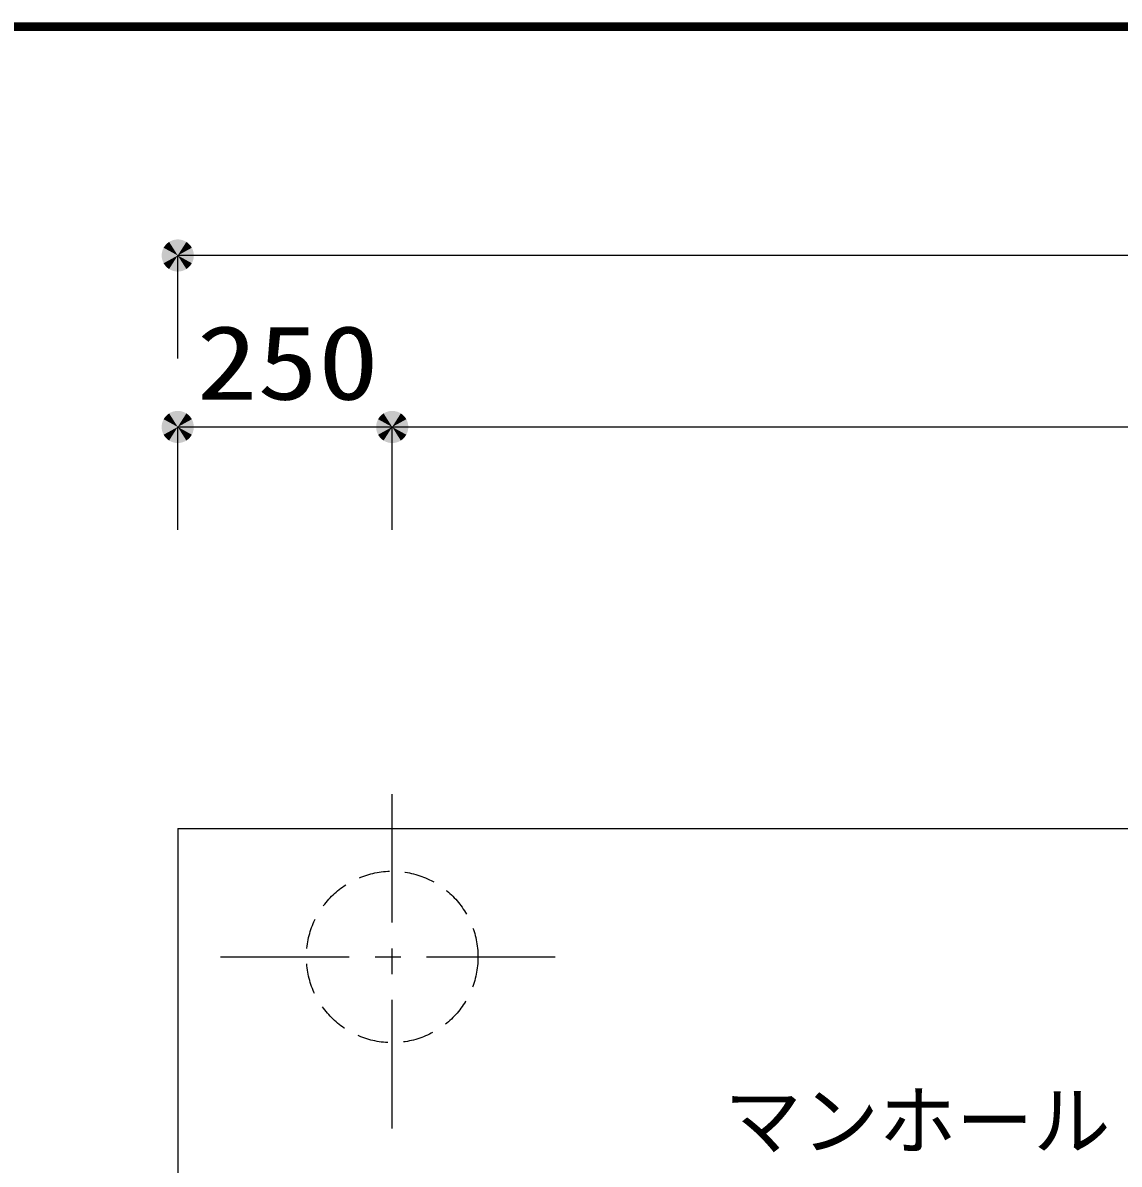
# Model space of a CAD drawing. Units: millimetres, scale not verified. Extents: x -8093 to 8093, y -5792 to 5792.
# Drawn here: x -6551 to -5273, y 4461 to 5792 of the extents above; entities that cross this region are included whole.
import ezdxf
from ezdxf.enums import TextEntityAlignment as Align

# ---------------------------------------------------------------- set-up
doc = ezdxf.new("R2010")
doc.units = ezdxf.units.MM
doc.header["$LTSCALE"] = 30
doc.linetypes.add('CHAIN1', pattern=[8, 5, -1, 1, -1])
doc.linetypes.add('DASHED1', pattern=[1.8, 1.2, -0.6])
for name, color, linetype, lineweight in [('0-0_Axis_waku', 7, 'Continuous', 25), ('0-1_00クル-フ-0躯体', 3, 'Continuous', 25), ('0-3_00クル-フ-1機器', 2, 'Continuous', 25), ('0-4_00クル-フ-6寸法', 132, 'Continuous', 25)]:
    doc.layers.add(name, color=color, linetype=linetype, lineweight=lineweight)
doc.styles.add('ＭＳ ゴシック', font='')
doc.styles.get('ＭＳ ゴシック').set_extended_font_data('MS Gothic')

msp = doc.modelspace()

# ---------------------------------------------------------------- linework, layer by layer
at = {"layer": '0-0_Axis_waku'}
for p, q in [((-8093.4, 5792.4), (8093.4, 5792.4)), ((-8092.8, 5791.8), (8092.8, 5791.8)), ((-8092.2, 5791.2), (8092.2, 5791.2)), ((-8091.6, 5790.6), (8091.6, 5790.6)), ((-8091, 5790), (8091, 5790)), ((-8090.4, 5789.4), (8090.4, 5789.4)), ((-8089.8, 5788.8), (8089.8, 5788.8)), ((-8089.2, 5788.2), (8089.2, 5788.2)), ((-8088.6, 5787.6), (8088.6, 5787.6)), ((-8088, 5787), (8088, 5787)), ((-8087.4, 5786.4), (8087.4, 5786.4)), ((-8086.8, 5785.8), (8086.8, 5785.8)), ((-8086.2, 5785.2), (8086.2, 5785.2)), ((-8085.6, 5784.6), (8085.6, 5784.6)), ((-8085, 5784), (8085, 5784))]:
    msp.add_line(p, q, dxfattribs=at)
at = {"layer": '0-3_00クル-フ-1機器', "linetype": 'CHAIN1'}
for p, q in [((-6120.41, 4502.94), (-6120.41, 4902.94)), ((-6320.41, 4702.94), (-5920.41, 4702.94))]:
    msp.add_line(p, q, dxfattribs=at)
at = {"layer": '0-3_00クル-フ-1機器'}
msp.add_line((-6370.41, 4852.94), (-6370.41, 2932.94), dxfattribs=at)
msp.add_lwpolyline([(-6370.41, 4852.94), (-3175.41, 4852.94), (-3175.41, 2932.94)], dxfattribs=at)
at = {"layer": '0-3_00クル-フ-1機器', "linetype": 'DASHED1'}
msp.add_circle((-6120.41, 4702.94), 100, dxfattribs=at)
at = {"layer": '0-4_00クル-フ-6寸法', "color": 4}
for p, q in [((-6370.41, 5401.06), (-6370.41, 5521.06)), ((-3175.41, 5521.06), (-6370.41, 5521.06)), ((-6370.41, 5201.06), (-6370.41, 5321.06)), ((-6370.41, 5321.06), (-6120.41, 5321.06)), ((-6120.41, 5201.06), (-6120.41, 5321.06)), ((-6120.41, 5201.06), (-6120.41, 5321.06)), ((-6120.41, 5321.06), (-4130.41, 5321.06))]:
    msp.add_line(p, q, dxfattribs=at)
at = {"layer": '0-4_00クル-フ-6寸法'}
for points in [[(-6370.41, 5521.06), (-6380.45, 5536.89), (-6378.39, 5538.02)], [(-6370.41, 5521.06), (-6378.39, 5538.02), (-6376.2, 5538.89)], [(-6370.41, 5521.06), (-6376.2, 5538.89), (-6373.92, 5539.47)], [(-6370.41, 5521.06), (-6373.92, 5539.47), (-6371.58, 5539.77)], [(-6370.41, 5521.06), (-6371.58, 5539.77), (-6369.23, 5539.77)], [(-6370.41, 5521.06), (-6369.23, 5539.77), (-6366.89, 5539.47)], [(-6370.41, 5521.06), (-6366.89, 5539.47), (-6364.61, 5538.89)], [(-6370.41, 5521.06), (-6364.61, 5538.89), (-6362.42, 5538.02)], [(-6370.41, 5521.06), (-6362.42, 5538.02), (-6360.36, 5536.89)], [(-6370.41, 5521.06), (-6389.01, 5523.41), (-6388.57, 5525.72)], [(-6370.41, 5521.06), (-6388.57, 5525.72), (-6387.84, 5527.96)], [(-6370.41, 5521.06), (-6387.84, 5527.96), (-6386.84, 5530.09)], [(-6370.41, 5521.06), (-6386.84, 5530.09), (-6385.58, 5532.08)], [(-6370.41, 5521.06), (-6385.58, 5532.08), (-6384.07, 5533.89)], [(-6370.41, 5521.06), (-6384.07, 5533.89), (-6382.36, 5535.5)], [(-6370.41, 5521.06), (-6382.36, 5535.5), (-6380.45, 5536.89)], [(-6370.41, 5521.06), (-6360.36, 5536.89), (-6358.45, 5535.5)], [(-6370.41, 5521.06), (-6358.45, 5535.5), (-6356.74, 5533.89)], [(-6370.41, 5521.06), (-6356.74, 5533.89), (-6355.24, 5532.08)], [(-6370.41, 5521.06), (-6355.24, 5532.08), (-6353.98, 5530.09)], [(-6370.41, 5521.06), (-6353.98, 5530.09), (-6352.97, 5527.96)], [(-6370.41, 5521.06), (-6352.97, 5527.96), (-6352.25, 5525.72)], [(-6370.41, 5521.06), (-6352.25, 5525.72), (-6351.8, 5523.41)], [(-6370.41, 5521.06), (-6389.16, 5521.06), (-6389.01, 5523.41)], [(-6370.41, 5521.06), (-6389.01, 5518.71), (-6389.16, 5521.06)], [(-6370.41, 5521.06), (-6388.57, 5516.39), (-6389.01, 5518.71)], [(-6370.41, 5521.06), (-6387.84, 5514.15), (-6388.57, 5516.39)], [(-6370.41, 5521.06), (-6386.84, 5512.02), (-6387.84, 5514.15)], [(-6370.41, 5521.06), (-6385.58, 5510.03), (-6386.84, 5512.02)], [(-6370.41, 5521.06), (-6384.07, 5508.22), (-6385.58, 5510.03)], [(-6370.41, 5521.06), (-6382.36, 5506.61), (-6384.07, 5508.22)], [(-6370.41, 5521.06), (-6380.45, 5505.22), (-6382.36, 5506.61)], [(-6370.41, 5521.06), (-6378.39, 5504.09), (-6380.45, 5505.22)], [(-6370.41, 5521.06), (-6376.2, 5503.22), (-6378.39, 5504.09)], [(-6370.41, 5521.06), (-6373.92, 5502.64), (-6376.2, 5503.22)], [(-6370.41, 5521.06), (-6371.58, 5502.34), (-6373.92, 5502.64)], [(-6370.41, 5521.06), (-6369.23, 5502.34), (-6371.58, 5502.34)], [(-6370.41, 5521.06), (-6351.8, 5523.41), (-6351.66, 5521.06)], [(-6370.41, 5521.06), (-6366.89, 5502.64), (-6369.23, 5502.34)], [(-6370.41, 5521.06), (-6364.61, 5503.22), (-6366.89, 5502.64)], [(-6370.41, 5521.06), (-6362.42, 5504.09), (-6364.61, 5503.22)], [(-6370.41, 5521.06), (-6360.36, 5505.22), (-6362.42, 5504.09)], [(-6370.41, 5521.06), (-6358.45, 5506.61), (-6360.36, 5505.22)], [(-6370.41, 5521.06), (-6356.74, 5508.22), (-6358.45, 5506.61)], [(-6370.41, 5521.06), (-6355.24, 5510.03), (-6356.74, 5508.22)], [(-6370.41, 5521.06), (-6353.98, 5512.02), (-6355.24, 5510.03)], [(-6370.41, 5521.06), (-6352.97, 5514.15), (-6353.98, 5512.02)], [(-6370.41, 5521.06), (-6352.25, 5516.39), (-6352.97, 5514.15)], [(-6370.41, 5521.06), (-6351.8, 5518.71), (-6352.25, 5516.39)], [(-6370.41, 5521.06), (-6351.66, 5521.06), (-6351.8, 5518.71)], [(-6370.41, 5321.06), (-6380.45, 5336.89), (-6378.39, 5338.02)], [(-6370.41, 5321.06), (-6378.39, 5338.02), (-6376.2, 5338.89)], [(-6370.41, 5321.06), (-6376.2, 5338.89), (-6373.92, 5339.47)], [(-6370.41, 5321.06), (-6373.92, 5339.47), (-6371.58, 5339.77)], [(-6370.41, 5321.06), (-6371.58, 5339.77), (-6369.23, 5339.77)], [(-6370.41, 5321.06), (-6369.23, 5339.77), (-6366.89, 5339.47)], [(-6370.41, 5321.06), (-6366.89, 5339.47), (-6364.61, 5338.89)], [(-6370.41, 5321.06), (-6364.61, 5338.89), (-6362.42, 5338.02)], [(-6370.41, 5321.06), (-6362.42, 5338.02), (-6360.36, 5336.89)], [(-6120.41, 5321.06), (-6130.45, 5336.89), (-6128.39, 5338.02)], [(-6120.41, 5321.06), (-6130.45, 5336.89), (-6128.39, 5338.02)], [(-6120.41, 5321.06), (-6128.39, 5338.02), (-6126.2, 5338.89)], [(-6120.41, 5321.06), (-6128.39, 5338.02), (-6126.2, 5338.89)], [(-6120.41, 5321.06), (-6126.2, 5338.89), (-6123.92, 5339.47)], [(-6120.41, 5321.06), (-6126.2, 5338.89), (-6123.92, 5339.47)], [(-6120.41, 5321.06), (-6123.92, 5339.47), (-6121.58, 5339.77)], [(-6120.41, 5321.06), (-6123.92, 5339.47), (-6121.58, 5339.77)], [(-6120.41, 5321.06), (-6121.58, 5339.77), (-6119.23, 5339.77)], [(-6120.41, 5321.06), (-6121.58, 5339.77), (-6119.23, 5339.77)], [(-6120.41, 5321.06), (-6119.23, 5339.77), (-6116.89, 5339.47)], [(-6120.41, 5321.06), (-6119.23, 5339.77), (-6116.89, 5339.47)], [(-6120.41, 5321.06), (-6116.89, 5339.47), (-6114.61, 5338.89)], [(-6120.41, 5321.06), (-6116.89, 5339.47), (-6114.61, 5338.89)], [(-6120.41, 5321.06), (-6114.61, 5338.89), (-6112.42, 5338.02)], [(-6120.41, 5321.06), (-6114.61, 5338.89), (-6112.42, 5338.02)], [(-6120.41, 5321.06), (-6112.42, 5338.02), (-6110.36, 5336.89)], [(-6120.41, 5321.06), (-6112.42, 5338.02), (-6110.36, 5336.89)], [(-6370.41, 5321.06), (-6389.01, 5323.41), (-6388.57, 5325.72)], [(-6370.41, 5321.06), (-6388.57, 5325.72), (-6387.84, 5327.96)], [(-6370.41, 5321.06), (-6387.84, 5327.96), (-6386.84, 5330.09)], [(-6370.41, 5321.06), (-6386.84, 5330.09), (-6385.58, 5332.08)], [(-6370.41, 5321.06), (-6385.58, 5332.08), (-6384.07, 5333.89)], [(-6370.41, 5321.06), (-6384.07, 5333.89), (-6382.36, 5335.5)], [(-6370.41, 5321.06), (-6382.36, 5335.5), (-6380.45, 5336.89)], [(-6370.41, 5321.06), (-6360.36, 5336.89), (-6358.45, 5335.5)], [(-6370.41, 5321.06), (-6358.45, 5335.5), (-6356.74, 5333.89)], [(-6370.41, 5321.06), (-6356.74, 5333.89), (-6355.24, 5332.08)], [(-6370.41, 5321.06), (-6355.24, 5332.08), (-6353.98, 5330.09)], [(-6370.41, 5321.06), (-6353.98, 5330.09), (-6352.97, 5327.96)], [(-6370.41, 5321.06), (-6352.97, 5327.96), (-6352.25, 5325.72)], [(-6370.41, 5321.06), (-6352.25, 5325.72), (-6351.8, 5323.41)], [(-6120.41, 5321.06), (-6139.01, 5323.41), (-6138.57, 5325.72)], [(-6120.41, 5321.06), (-6139.01, 5323.41), (-6138.57, 5325.72)], [(-6120.41, 5321.06), (-6138.57, 5325.72), (-6137.84, 5327.96)], [(-6120.41, 5321.06), (-6138.57, 5325.72), (-6137.84, 5327.96)], [(-6120.41, 5321.06), (-6137.84, 5327.96), (-6136.84, 5330.09)], [(-6120.41, 5321.06), (-6137.84, 5327.96), (-6136.84, 5330.09)], [(-6120.41, 5321.06), (-6136.84, 5330.09), (-6135.58, 5332.08)], [(-6120.41, 5321.06), (-6136.84, 5330.09), (-6135.58, 5332.08)], [(-6120.41, 5321.06), (-6135.58, 5332.08), (-6134.07, 5333.89)], [(-6120.41, 5321.06), (-6135.58, 5332.08), (-6134.07, 5333.89)], [(-6120.41, 5321.06), (-6134.07, 5333.89), (-6132.36, 5335.5)], [(-6120.41, 5321.06), (-6134.07, 5333.89), (-6132.36, 5335.5)], [(-6120.41, 5321.06), (-6132.36, 5335.5), (-6130.45, 5336.89)], [(-6120.41, 5321.06), (-6132.36, 5335.5), (-6130.45, 5336.89)], [(-6120.41, 5321.06), (-6110.36, 5336.89), (-6108.45, 5335.5)], [(-6120.41, 5321.06), (-6110.36, 5336.89), (-6108.45, 5335.5)], [(-6120.41, 5321.06), (-6108.45, 5335.5), (-6106.74, 5333.89)], [(-6120.41, 5321.06), (-6108.45, 5335.5), (-6106.74, 5333.89)], [(-6120.41, 5321.06), (-6106.74, 5333.89), (-6105.24, 5332.08)], [(-6120.41, 5321.06), (-6106.74, 5333.89), (-6105.24, 5332.08)], [(-6120.41, 5321.06), (-6105.24, 5332.08), (-6103.98, 5330.09)], [(-6120.41, 5321.06), (-6105.24, 5332.08), (-6103.98, 5330.09)], [(-6120.41, 5321.06), (-6103.98, 5330.09), (-6102.97, 5327.96)], [(-6120.41, 5321.06), (-6103.98, 5330.09), (-6102.97, 5327.96)], [(-6120.41, 5321.06), (-6102.97, 5327.96), (-6102.25, 5325.72)], [(-6120.41, 5321.06), (-6102.97, 5327.96), (-6102.25, 5325.72)], [(-6120.41, 5321.06), (-6102.25, 5325.72), (-6101.8, 5323.41)], [(-6120.41, 5321.06), (-6102.25, 5325.72), (-6101.8, 5323.41)], [(-6370.41, 5321.06), (-6389.16, 5321.06), (-6389.01, 5323.41)], [(-6370.41, 5321.06), (-6389.01, 5318.71), (-6389.16, 5321.06)], [(-6370.41, 5321.06), (-6388.57, 5316.39), (-6389.01, 5318.71)], [(-6370.41, 5321.06), (-6387.84, 5314.15), (-6388.57, 5316.39)], [(-6370.41, 5321.06), (-6386.84, 5312.02), (-6387.84, 5314.15)], [(-6370.41, 5321.06), (-6385.58, 5310.03), (-6386.84, 5312.02)], [(-6370.41, 5321.06), (-6384.07, 5308.22), (-6385.58, 5310.03)], [(-6370.41, 5321.06), (-6382.36, 5306.61), (-6384.07, 5308.22)], [(-6370.41, 5321.06), (-6380.45, 5305.22), (-6382.36, 5306.61)], [(-6370.41, 5321.06), (-6378.39, 5304.09), (-6380.45, 5305.22)], [(-6370.41, 5321.06), (-6376.2, 5303.22), (-6378.39, 5304.09)], [(-6370.41, 5321.06), (-6373.92, 5302.64), (-6376.2, 5303.22)], [(-6370.41, 5321.06), (-6371.58, 5302.34), (-6373.92, 5302.64)], [(-6370.41, 5321.06), (-6369.23, 5302.34), (-6371.58, 5302.34)], [(-6370.41, 5321.06), (-6351.8, 5323.41), (-6351.66, 5321.06)], [(-6370.41, 5321.06), (-6366.89, 5302.64), (-6369.23, 5302.34)], [(-6370.41, 5321.06), (-6364.61, 5303.22), (-6366.89, 5302.64)], [(-6370.41, 5321.06), (-6362.42, 5304.09), (-6364.61, 5303.22)], [(-6370.41, 5321.06), (-6360.36, 5305.22), (-6362.42, 5304.09)], [(-6370.41, 5321.06), (-6358.45, 5306.61), (-6360.36, 5305.22)], [(-6370.41, 5321.06), (-6356.74, 5308.22), (-6358.45, 5306.61)], [(-6370.41, 5321.06), (-6355.24, 5310.03), (-6356.74, 5308.22)], [(-6370.41, 5321.06), (-6353.98, 5312.02), (-6355.24, 5310.03)], [(-6370.41, 5321.06), (-6352.97, 5314.15), (-6353.98, 5312.02)], [(-6370.41, 5321.06), (-6352.25, 5316.39), (-6352.97, 5314.15)], [(-6370.41, 5321.06), (-6351.8, 5318.71), (-6352.25, 5316.39)], [(-6370.41, 5321.06), (-6351.66, 5321.06), (-6351.8, 5318.71)], [(-6120.41, 5321.06), (-6139.16, 5321.06), (-6139.01, 5323.41)], [(-6120.41, 5321.06), (-6139.16, 5321.06), (-6139.01, 5323.41)], [(-6120.41, 5321.06), (-6139.01, 5318.71), (-6139.16, 5321.06)], [(-6120.41, 5321.06), (-6139.01, 5318.71), (-6139.16, 5321.06)], [(-6120.41, 5321.06), (-6138.57, 5316.39), (-6139.01, 5318.71)], [(-6120.41, 5321.06), (-6138.57, 5316.39), (-6139.01, 5318.71)], [(-6120.41, 5321.06), (-6137.84, 5314.15), (-6138.57, 5316.39)], [(-6120.41, 5321.06), (-6137.84, 5314.15), (-6138.57, 5316.39)], [(-6120.41, 5321.06), (-6136.84, 5312.02), (-6137.84, 5314.15)], [(-6120.41, 5321.06), (-6136.84, 5312.02), (-6137.84, 5314.15)], [(-6120.41, 5321.06), (-6135.58, 5310.03), (-6136.84, 5312.02)], [(-6120.41, 5321.06), (-6135.58, 5310.03), (-6136.84, 5312.02)], [(-6120.41, 5321.06), (-6134.07, 5308.22), (-6135.58, 5310.03)], [(-6120.41, 5321.06), (-6134.07, 5308.22), (-6135.58, 5310.03)], [(-6120.41, 5321.06), (-6132.36, 5306.61), (-6134.07, 5308.22)], [(-6120.41, 5321.06), (-6132.36, 5306.61), (-6134.07, 5308.22)], [(-6120.41, 5321.06), (-6130.45, 5305.22), (-6132.36, 5306.61)], [(-6120.41, 5321.06), (-6130.45, 5305.22), (-6132.36, 5306.61)], [(-6120.41, 5321.06), (-6128.39, 5304.09), (-6130.45, 5305.22)], [(-6120.41, 5321.06), (-6128.39, 5304.09), (-6130.45, 5305.22)], [(-6120.41, 5321.06), (-6126.2, 5303.22), (-6128.39, 5304.09)], [(-6120.41, 5321.06), (-6126.2, 5303.22), (-6128.39, 5304.09)], [(-6120.41, 5321.06), (-6123.92, 5302.64), (-6126.2, 5303.22)], [(-6120.41, 5321.06), (-6123.92, 5302.64), (-6126.2, 5303.22)], [(-6120.41, 5321.06), (-6121.58, 5302.34), (-6123.92, 5302.64)], [(-6120.41, 5321.06), (-6121.58, 5302.34), (-6123.92, 5302.64)], [(-6120.41, 5321.06), (-6119.23, 5302.34), (-6121.58, 5302.34)], [(-6120.41, 5321.06), (-6119.23, 5302.34), (-6121.58, 5302.34)], [(-6120.41, 5321.06), (-6101.8, 5323.41), (-6101.66, 5321.06)], [(-6120.41, 5321.06), (-6101.8, 5323.41), (-6101.66, 5321.06)], [(-6120.41, 5321.06), (-6116.89, 5302.64), (-6119.23, 5302.34)], [(-6120.41, 5321.06), (-6114.61, 5303.22), (-6116.89, 5302.64)], [(-6120.41, 5321.06), (-6112.42, 5304.09), (-6114.61, 5303.22)], [(-6120.41, 5321.06), (-6110.36, 5305.22), (-6112.42, 5304.09)], [(-6120.41, 5321.06), (-6108.45, 5306.61), (-6110.36, 5305.22)], [(-6120.41, 5321.06), (-6106.74, 5308.22), (-6108.45, 5306.61)], [(-6120.41, 5321.06), (-6105.24, 5310.03), (-6106.74, 5308.22)], [(-6120.41, 5321.06), (-6103.98, 5312.02), (-6105.24, 5310.03)], [(-6120.41, 5321.06), (-6102.97, 5314.15), (-6103.98, 5312.02)], [(-6120.41, 5321.06), (-6102.25, 5316.39), (-6102.97, 5314.15)], [(-6120.41, 5321.06), (-6101.8, 5318.71), (-6102.25, 5316.39)], [(-6120.41, 5321.06), (-6101.66, 5321.06), (-6101.8, 5318.71)], [(-6120.41, 5321.06), (-6116.89, 5302.64), (-6119.23, 5302.34)], [(-6120.41, 5321.06), (-6114.61, 5303.22), (-6116.89, 5302.64)], [(-6120.41, 5321.06), (-6112.42, 5304.09), (-6114.61, 5303.22)], [(-6120.41, 5321.06), (-6110.36, 5305.22), (-6112.42, 5304.09)], [(-6120.41, 5321.06), (-6108.45, 5306.61), (-6110.36, 5305.22)], [(-6120.41, 5321.06), (-6106.74, 5308.22), (-6108.45, 5306.61)], [(-6120.41, 5321.06), (-6105.24, 5310.03), (-6106.74, 5308.22)], [(-6120.41, 5321.06), (-6103.98, 5312.02), (-6105.24, 5310.03)], [(-6120.41, 5321.06), (-6102.97, 5314.15), (-6103.98, 5312.02)], [(-6120.41, 5321.06), (-6102.25, 5316.39), (-6102.97, 5314.15)], [(-6120.41, 5321.06), (-6101.8, 5318.71), (-6102.25, 5316.39)], [(-6120.41, 5321.06), (-6101.66, 5321.06), (-6101.8, 5318.71)]]:
    msp.add_solid(points, dxfattribs=at)

# ---------------------------------------------------------------- texts
at = {"layer": '0-1_00クル-フ-0躯体', "color": 4, "style": 'ＭＳ ゴシック'}
msp.add_text('マンホール', height=65.98, dxfattribs=at).set_placement((-5733.05, 4459.37), align=Align.BOTTOM_LEFT)
at = {"layer": '0-4_00クル-フ-6寸法', "color": 3, "style": 'ＭＳ ゴシック', "width": 1.2}
msp.add_text('250', height=86.66, dxfattribs=at).set_placement((-6348.26, 5326.9), align=Align.BOTTOM_LEFT)

doc.saveas('drawing.dxf')
